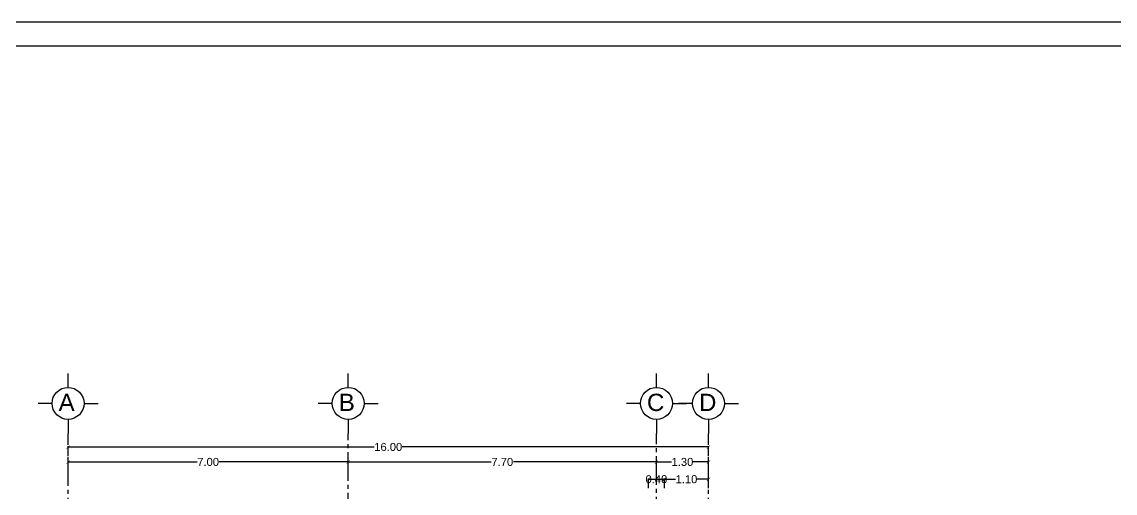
# Model space of a CAD drawing. Header units: millimetres. Extents: x 525387 to 527545, y 2235066 to 2235448.
# Drawn here: x 525720.4 to 525747.71, y 2235129.26 to 2235141.03 of the extents above; entities that cross this region are included whole.
import ezdxf

# ---------------------------------------------------------------- set-up
doc = ezdxf.new("R2010")
doc.units = ezdxf.units.MM
doc.linetypes.add('ACAD_ISO04W100', pattern=[30, 24, -3, 0, -3])
for name, color, linetype in [('auxiliar', 6, 'Continuous'), ('COTAS', 2, 'Continuous'), ('EJES', 1, 'Continuous')]:
    doc.layers.add(name, color=color, linetype=linetype)
doc.styles.get("Standard").update_dxf_attribs({"font": 'arial.ttf'})
doc.styles.add('STYLE1', font='arial.ttf')
doc.dimstyles.new('ISO-25', dxfattribs={"dimtxt": 0.04, "dimasz": 0.02, "dimexe": 0.02, "dimexo": 0.02, "dimgap": 0.02, "dimtad": 0, "dimtih": 1, "dimtoh": 1, "dimzin": 1, "dimdsep": 46, "dimtxsty": 'Standard', "dimcen": 0.02, "dimazin": 0, "dimtfac": 1, "dimtmove": 0, "dimatfit": 3, "dimfxl": 1, "dimarcsym": 0})

# ---------------------------------------------------------------- blocks, each defined once
blk = doc.blocks.new('EJE')
at = {"layer": 'EJES', "color": 2}
for p, q in [((-0.78, 0.416), (-0.78, 0.78)), ((-1.196, 0), (-1.56, 0)), ((-0.364, 0), (0, 0)), ((-0.78, -0.416), (-0.78, -0.78))]:
    blk.add_line(p, q, dxfattribs=at)
at = {"layer": 'EJES', "color": 4}
blk.add_circle((-0.78, 0), 0.416, dxfattribs=at)
blk = doc.blocks.new('_ArchTick')
at = {"color": 0, "linetype": 'ByBlock', "lineweight": 0, "const_width": 0.15}
blk.add_lwpolyline([(-0.5, -0.5), (0.5, 0.5)], dxfattribs=at)
blk = doc.blocks.new('*D283')
at = {"layer": 'COTAS', "color": 0, "linetype": 'Continuous', "lineweight": -2, "transparency": 16777216}
for p, q in [((525721.551, 2235129.814), (525721.551, 2235130.055)), ((525721.551, 2235130.035), (525724.773, 2235130.035)), ((525728.551, 2235130.035), (525725.33, 2235130.035)), ((525728.551, 2235129.814), (525728.551, 2235130.055))]:
    blk.add_line(p, q, dxfattribs=at)
at = {"layer": 'Defpoints', "color": 0, "linetype": 'Continuous', "transparency": 16777216}
for p in [(525728.551, 2235130.035), (525721.551, 2235129.794), (525728.551, 2235129.794)]:
    blk.add_point(p, dxfattribs=at)
at = {"layer": 'COTAS', "color": 0, "linetype": 'Continuous', "lineweight": -2, "transparency": 16777216, "xscale": 0.08, "yscale": 0.08, "zscale": 0.08, "rotation": 180}
blk.add_blockref('_ArchTick', (525721.551, 2235130.035), dxfattribs=at)
at = {"layer": 'COTAS', "color": 0, "linetype": 'Continuous', "lineweight": -2, "transparency": 16777216, "xscale": 0.08, "yscale": 0.08, "zscale": 0.08}
blk.add_blockref('_ArchTick', (525728.551, 2235130.035), dxfattribs=at)
at = {"layer": 'COTAS', "color": 0, "linetype": 'Continuous', "lineweight": -3, "transparency": 16777216, "insert": (525725.051, 2235130.035), "char_height": 0.2, "attachment_point": 5}
blk.add_mtext('7.00', dxfattribs=at)
blk = doc.blocks.new('*D284')
at = {"layer": 'COTAS', "color": 0, "linetype": 'Continuous', "lineweight": -2, "transparency": 16777216}
for p, q in [((525728.551, 2235129.814), (525728.551, 2235130.055)), ((525728.551, 2235130.035), (525732.123, 2235130.035)), ((525736.251, 2235130.035), (525732.68, 2235130.035)), ((525736.251, 2235129.814), (525736.251, 2235130.055))]:
    blk.add_line(p, q, dxfattribs=at)
at = {"layer": 'Defpoints', "color": 0, "linetype": 'Continuous', "transparency": 16777216}
for p in [(525736.251, 2235130.035), (525728.551, 2235129.794), (525736.251, 2235129.794)]:
    blk.add_point(p, dxfattribs=at)
at = {"layer": 'COTAS', "color": 0, "linetype": 'Continuous', "lineweight": -2, "transparency": 16777216, "xscale": 0.08, "yscale": 0.08, "zscale": 0.08, "rotation": 180}
blk.add_blockref('_ArchTick', (525728.551, 2235130.035), dxfattribs=at)
at = {"layer": 'COTAS', "color": 0, "linetype": 'Continuous', "lineweight": -2, "transparency": 16777216, "xscale": 0.08, "yscale": 0.08, "zscale": 0.08}
blk.add_blockref('_ArchTick', (525736.251, 2235130.035), dxfattribs=at)
at = {"layer": 'COTAS', "color": 0, "linetype": 'Continuous', "lineweight": -3, "transparency": 16777216, "insert": (525732.401, 2235130.035), "char_height": 0.2, "attachment_point": 5}
blk.add_mtext('7.70', dxfattribs=at)
blk = doc.blocks.new('*D285')
at = {"layer": 'COTAS', "color": 0, "linetype": 'Continuous', "lineweight": -2, "transparency": 16777216}
for p, q in [((525736.251, 2235129.814), (525736.251, 2235130.055)), ((525736.251, 2235130.035), (525736.631, 2235130.035)), ((525737.551, 2235130.035), (525737.171, 2235130.035)), ((525737.551, 2235129.814), (525737.551, 2235130.055))]:
    blk.add_line(p, q, dxfattribs=at)
at = {"layer": 'Defpoints', "color": 0, "linetype": 'Continuous', "transparency": 16777216}
for p in [(525737.551, 2235130.035), (525736.251, 2235129.794), (525737.551, 2235129.794)]:
    blk.add_point(p, dxfattribs=at)
at = {"layer": 'COTAS', "color": 0, "linetype": 'Continuous', "lineweight": -2, "transparency": 16777216, "xscale": 0.08, "yscale": 0.08, "zscale": 0.08, "rotation": 180}
blk.add_blockref('_ArchTick', (525736.251, 2235130.035), dxfattribs=at)
at = {"layer": 'COTAS', "color": 0, "linetype": 'Continuous', "lineweight": -2, "transparency": 16777216, "xscale": 0.08, "yscale": 0.08, "zscale": 0.08}
blk.add_blockref('_ArchTick', (525737.551, 2235130.035), dxfattribs=at)
at = {"layer": 'COTAS', "color": 0, "linetype": 'Continuous', "lineweight": -3, "transparency": 16777216, "insert": (525736.901, 2235130.035), "char_height": 0.2, "attachment_point": 5}
blk.add_mtext('1.30', dxfattribs=at)
blk = doc.blocks.new('*D286')
at = {"layer": 'COTAS', "color": 0, "linetype": 'Continuous', "lineweight": -2, "transparency": 16777216}
for p, q in [((525736.051, 2235129.382), (525736.051, 2235129.623)), ((525736.051, 2235129.603), (525736.451, 2235129.603)), ((525736.451, 2235129.382), (525736.451, 2235129.623))]:
    blk.add_line(p, q, dxfattribs=at)
at = {"layer": 'Defpoints', "color": 0, "linetype": 'Continuous', "transparency": 16777216}
for p in [(525736.451, 2235129.603), (525736.051, 2235129.362), (525736.451, 2235129.362)]:
    blk.add_point(p, dxfattribs=at)
at = {"layer": 'COTAS', "color": 0, "linetype": 'Continuous', "lineweight": -2, "transparency": 16777216, "xscale": 0.08, "yscale": 0.08, "zscale": 0.08, "rotation": 180}
blk.add_blockref('_ArchTick', (525736.051, 2235129.603), dxfattribs=at)
at = {"layer": 'COTAS', "color": 0, "linetype": 'Continuous', "lineweight": -2, "transparency": 16777216, "xscale": 0.08, "yscale": 0.08, "zscale": 0.08}
blk.add_blockref('_ArchTick', (525736.451, 2235129.603), dxfattribs=at)
at = {"layer": 'COTAS', "color": 0, "linetype": 'Continuous', "lineweight": -3, "transparency": 16777216, "insert": (525736.251, 2235129.603), "char_height": 0.2, "attachment_point": 5}
blk.add_mtext('0.40', dxfattribs=at)
blk = doc.blocks.new('*D288')
at = {"layer": 'COTAS', "color": 0, "linetype": 'Continuous', "lineweight": -2, "transparency": 16777216}
for p, q in [((525721.551, 2235130.188), (525721.551, 2235130.429)), ((525737.551, 2235130.188), (525737.551, 2235130.429)), ((525721.551, 2235130.409), (525729.203, 2235130.409)), ((525737.551, 2235130.409), (525729.899, 2235130.409))]:
    blk.add_line(p, q, dxfattribs=at)
at = {"layer": 'Defpoints', "color": 0, "linetype": 'Continuous', "transparency": 16777216}
for p in [(525721.551, 2235130.168), (525737.551, 2235130.409), (525737.551, 2235130.168)]:
    blk.add_point(p, dxfattribs=at)
at = {"layer": 'COTAS', "color": 0, "linetype": 'Continuous', "lineweight": -2, "transparency": 16777216, "xscale": 0.08, "yscale": 0.08, "zscale": 0.08, "rotation": 180}
blk.add_blockref('_ArchTick', (525721.551, 2235130.409), dxfattribs=at)
at = {"layer": 'COTAS', "color": 0, "linetype": 'Continuous', "lineweight": -2, "transparency": 16777216, "xscale": 0.08, "yscale": 0.08, "zscale": 0.08}
blk.add_blockref('_ArchTick', (525737.551, 2235130.409), dxfattribs=at)
at = {"layer": 'COTAS', "color": 0, "linetype": 'Continuous', "lineweight": -3, "transparency": 16777216, "insert": (525729.551, 2235130.409), "char_height": 0.2, "attachment_point": 5}
blk.add_mtext('16.00', dxfattribs=at)
blk = doc.blocks.new('*D302')
at = {"layer": 'COTAS', "color": 0, "linetype": 'Continuous', "lineweight": -2, "transparency": 16777216}
for p, q in [((525736.451, 2235129.382), (525736.451, 2235129.623)), ((525736.451, 2235129.603), (525736.731, 2235129.603)), ((525737.551, 2235129.603), (525737.271, 2235129.603)), ((525737.551, 2235129.382), (525737.551, 2235129.623))]:
    blk.add_line(p, q, dxfattribs=at)
at = {"layer": 'Defpoints', "color": 0, "linetype": 'Continuous', "transparency": 16777216}
for p in [(525737.551, 2235129.603), (525736.451, 2235129.362), (525737.551, 2235129.362)]:
    blk.add_point(p, dxfattribs=at)
at = {"layer": 'COTAS', "color": 0, "linetype": 'Continuous', "lineweight": -2, "transparency": 16777216, "xscale": 0.08, "yscale": 0.08, "zscale": 0.08, "rotation": 180}
blk.add_blockref('_ArchTick', (525736.451, 2235129.603), dxfattribs=at)
at = {"layer": 'COTAS', "color": 0, "linetype": 'Continuous', "lineweight": -2, "transparency": 16777216, "xscale": 0.08, "yscale": 0.08, "zscale": 0.08}
blk.add_blockref('_ArchTick', (525737.551, 2235129.603), dxfattribs=at)
at = {"layer": 'COTAS', "color": 0, "linetype": 'Continuous', "lineweight": -3, "transparency": 16777216, "insert": (525737.001, 2235129.603), "char_height": 0.2, "attachment_point": 5}
blk.add_mtext('1.10', dxfattribs=at)

msp = doc.modelspace()

# ---------------------------------------------------------------- linework, layer by layer
at = {"layer": 'auxiliar', "color": 1, "linetype": 'Continuous', "lineweight": -3}
for points in [[(525706.131, 2235141.033), (525796.131, 2235141.033), (525796.131, 2235081.033), (525706.131, 2235081.033)], [(525706.731, 2235140.433), (525795.531, 2235140.433), (525795.531, 2235081.633), (525706.731, 2235081.633)]]:
    msp.add_lwpolyline(points, close=True, dxfattribs=at)
at = {"layer": 'EJES', "linetype": 'ACAD_ISO04W100', "ltscale": 0.03}
for p, q in [((525721.551, 2235122.301), (525721.551, 2235130.75)), ((525728.551, 2235116.301), (525728.551, 2235130.75)), ((525736.251, 2235121.301), (525736.251, 2235130.75)), ((525737.551, 2235122.301), (525737.551, 2235130.75))]:
    msp.add_line(p, q, dxfattribs=at)

# ---------------------------------------------------------------- block references
at = {"layer": 'EJES', "lineweight": -3, "xscale": 0.9600000000000002, "yscale": 0.9600000000000002, "zscale": 0.9600000000000002}
for p in [(525722.3, 2235131.499), (525729.3, 2235131.499), (525737, 2235131.499), (525738.3, 2235131.499)]:
    msp.add_blockref('EJE', p, dxfattribs=at)

# ---------------------------------------------------------------- texts
at = {"layer": 'EJES', "color": 7, "lineweight": -3, "style": 'STYLE1'}
for s, p in [('A', (525721.314, 2235131.308)), ('B', (525728.314, 2235131.308)), ('C', (525736.014, 2235131.308)), ('D', (525737.314, 2235131.308))]:
    msp.add_text(s, height=0.432, dxfattribs=at).set_placement(p)

# ---------------------------------------------------------------- dimensions: what is measured, and where the dimension line sits
at = {"layer": 'COTAS', "linetype": 'Continuous', "lineweight": -3}
for base, p1, p2, picture, middle in [((525737.551, 2235130.409), (525721.551, 2235130.168), (525737.551, 2235130.168), '*D288', (525729.551, 2235130.409)), ((525728.551, 2235130.035), (525721.551, 2235129.794), (525728.551, 2235129.794), '*D283', (525725.051, 2235130.035)), ((525736.251, 2235130.035), (525728.551, 2235129.794), (525736.251, 2235129.794), '*D284', (525732.401, 2235130.035)), ((525737.551, 2235130.035), (525736.251, 2235129.794), (525737.551, 2235129.794), '*D285', (525736.901, 2235130.035)), ((525737.551, 2235129.603), (525736.451, 2235129.362), (525737.551, 2235129.362), '*D302', (525737.001, 2235129.603))]:
    dim = msp.add_linear_dim(base=base, p1=p1, p2=p2, dimstyle='ISO-25', override={"dimtxt": 0.2, "dimasz": 0.08, "dimblk1": 'ArchTick', "dimblk2": 'ArchTick', "dimsah": 1}, dxfattribs=at)
    dim.commit()
    dim.dimension.update_dxf_attribs({"geometry": picture, "text_midpoint": middle})
dim = msp.add_linear_dim(base=(525736.451, 2235129.603), p1=(525736.051, 2235129.362), p2=(525736.451, 2235129.362), dimstyle='ISO-25', override={"dimtxt": 0.2, "dimasz": 0.08, "dimblk1": 'ArchTick', "dimblk2": 'ArchTick', "dimsah": 1}, dxfattribs=at)
dim.commit()
dim.dimension.update_dxf_attribs({"geometry": '*D286', "text_midpoint": (525736.251, 2235129.603), "dimtype": 160})

doc.saveas('drawing.dxf')
